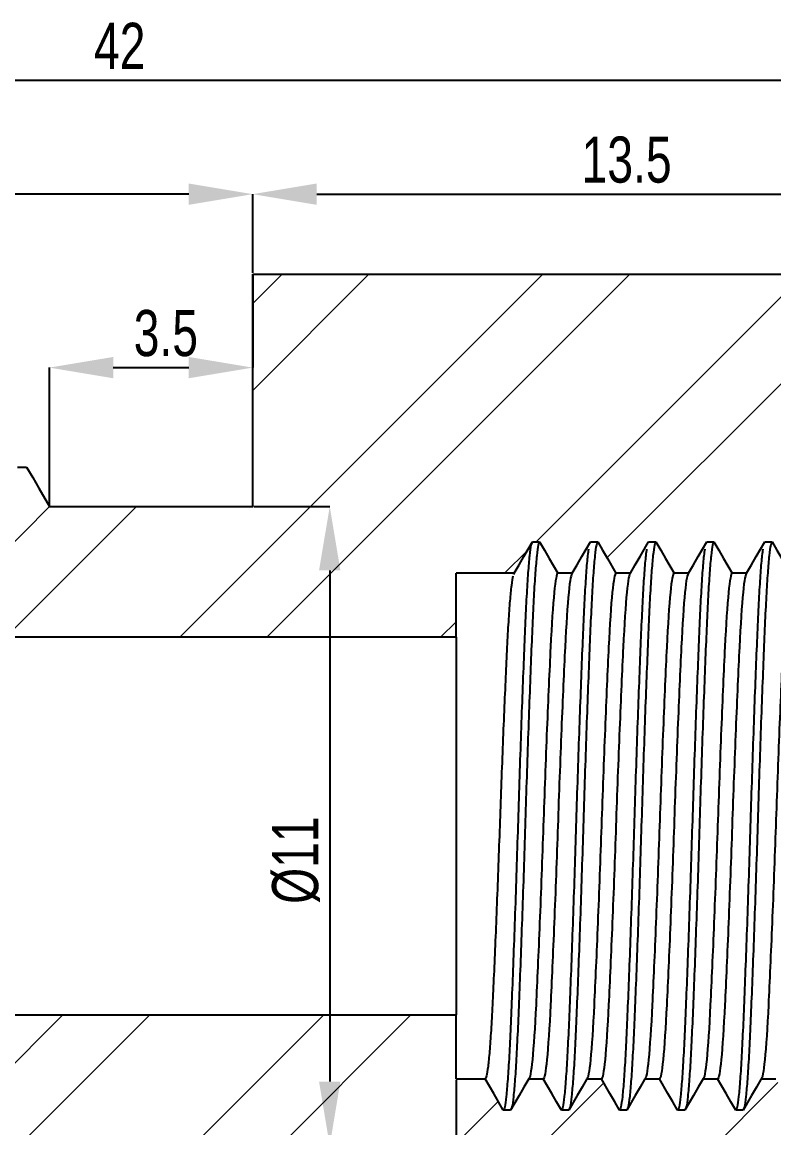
# Model space of a CAD drawing. Header units: millimetres. Extents: x 1113 to 2233, y 538 to 831.
# Drawn here: x 1306.5 to 1345.3, y 661.1 to 718.2 of the extents above; entities that cross this region are included whole.
import ezdxf

# ---------------------------------------------------------------- set-up
doc = ezdxf.new("R2010")
doc.units = ezdxf.units.MM
doc.styles.add('SLDTEXTSTYLE0', font='TXT', dxfattribs={"width": 0.75})
doc.dimstyles.new('SLDDIMSTYLE0', dxfattribs={"dimtxt": 2.38125, "dimasz": 3.302, "dimexe": 0, "dimexo": 0.0625, "dimgap": 0.595312, "dimtad": 1, "dimdec": 6, "dimlfac": 0.333333, "dimrnd": 1e-09, "dimzin": 12, "dimdsep": 46, "dimtxsty": 'SLDTEXTSTYLE0', "dimsah": 1, "dimcen": 0.09, "dimadec": 0, "dimazin": 3, "dimtfac": 1, "dimtdec": 1, "dimtofl": 0, "dimtmove": 0, "dimatfit": 3, "dimfxl": 1, "dimfrac": 2, "dimtolj": 1, "dimtzin": 12, "dimarcsym": 0})
doc.dimstyles.new('SLDDIMSTYLE4', dxfattribs={"dimtxt": 2.38125, "dimasz": 3.302, "dimexe": 0, "dimexo": 0.0625, "dimgap": 0.595312, "dimtad": 1, "dimdec": 6, "dimlfac": 0.333333, "dimrnd": 1e-09, "dimzin": 12, "dimdsep": 46, "dimtxsty": 'SLDTEXTSTYLE0', "dimsah": 1, "dimcen": 0.09, "dimadec": 0, "dimazin": 3, "dimtfac": 1, "dimtdec": 1, "dimtmove": 0, "dimatfit": 0, "dimfxl": 1, "dimfrac": 2, "dimtolj": 1, "dimtzin": 12, "dimarcsym": 0})
pattern_1 = [(45, (1110.37, 536.097), (-6.7352, 6.7352), []), (45, (1114.861, 536.097), (-6.7352, 6.7352), [])]

# ---------------------------------------------------------------- blocks, each defined once
blk = doc.blocks.new('*D76')
at = {"color": 0, "linetype": 'Continuous', "lineweight": -2, "transparency": 16777216}
for p, q in [((1232.879, 693.269), (1232.879, 715.206)), ((1355.577, 715.206), (1236.181, 715.206)), ((1358.879, 705.269), (1358.879, 715.206))]:
    blk.add_line(p, q, dxfattribs=at)
at = {"color": 0, "linetype": 'Continuous', "transparency": 16777216}
for points in [[(1236.181, 715.757), (1236.181, 714.656), (1232.879, 715.206)], [(1355.577, 715.757), (1355.577, 714.656), (1358.879, 715.206)]]:
    blk.add_solid(points, dxfattribs=at)
at = {"layer": 'Defpoints', "color": 0, "linetype": 'Continuous', "transparency": 16777216}
for p in [(1232.879, 715.206), (1358.879, 705.206), (1232.879, 693.206)]:
    blk.add_point(p, dxfattribs=at)
at = {"color": 0, "linetype": 'Continuous', "lineweight": 18, "transparency": 16777216, "insert": (1311.511, 718.183), "char_height": 2.3813, "attachment_point": 2, "style": 'SLDTEXTSTYLE0'}
blk.add_mtext('\\A1;42', dxfattribs=at)
blk = doc.blocks.new('*D77')
at = {"color": 0, "linetype": 'Continuous', "lineweight": -2, "transparency": 16777216}
for p, q in [((1318.379, 705.269), (1318.379, 709.334)), ((1321.681, 709.334), (1355.577, 709.334)), ((1358.879, 705.269), (1358.879, 709.334))]:
    blk.add_line(p, q, dxfattribs=at)
at = {"color": 0, "linetype": 'Continuous', "transparency": 16777216}
for points in [[(1321.681, 709.884), (1321.681, 708.784), (1318.379, 709.334)], [(1355.577, 709.884), (1355.577, 708.784), (1358.879, 709.334)]]:
    blk.add_solid(points, dxfattribs=at)
at = {"layer": 'Defpoints', "color": 0, "linetype": 'Continuous', "transparency": 16777216}
for p in [(1358.879, 709.334), (1318.379, 705.206), (1358.879, 705.206)]:
    blk.add_point(p, dxfattribs=at)
at = {"color": 0, "linetype": 'Continuous', "lineweight": 18, "transparency": 16777216, "insert": (1337.682, 712.311), "char_height": 2.3813, "attachment_point": 2, "style": 'SLDTEXTSTYLE0'}
blk.add_mtext('\\A1;13.5', dxfattribs=at)
blk = doc.blocks.new('*D78')
at = {"color": 0, "linetype": 'Continuous', "lineweight": -2, "transparency": 16777216}
for p, q in [((1232.879, 693.269), (1232.879, 709.334)), ((1315.077, 709.334), (1236.181, 709.334)), ((1318.379, 705.269), (1318.379, 709.334))]:
    blk.add_line(p, q, dxfattribs=at)
at = {"color": 0, "linetype": 'Continuous', "transparency": 16777216}
for points in [[(1236.181, 709.884), (1236.181, 708.784), (1232.879, 709.334)], [(1315.077, 709.884), (1315.077, 708.784), (1318.379, 709.334)]]:
    blk.add_solid(points, dxfattribs=at)
at = {"layer": 'Defpoints', "color": 0, "linetype": 'Continuous', "transparency": 16777216}
for p in [(1232.879, 709.334), (1318.379, 705.206), (1232.879, 693.206)]:
    blk.add_point(p, dxfattribs=at)
at = {"color": 0, "linetype": 'Continuous', "lineweight": 18, "transparency": 16777216, "insert": (1269.257, 712.311), "char_height": 2.3813, "attachment_point": 2, "style": 'SLDTEXTSTYLE0'}
blk.add_mtext('\\A1;28.5', dxfattribs=at)
blk = doc.blocks.new('*D80')
at = {"color": 0, "linetype": 'Continuous', "lineweight": -2, "transparency": 16777216}
for p, q in [((1328.879, 663.594), (1328.879, 640.991)), ((1358.879, 648.144), (1358.879, 640.991)), ((1332.181, 640.991), (1355.577, 640.991))]:
    blk.add_line(p, q, dxfattribs=at)
at = {"color": 0, "linetype": 'Continuous', "transparency": 16777216}
for points in [[(1332.181, 641.541), (1332.181, 640.441), (1328.879, 640.991)], [(1355.577, 641.541), (1355.577, 640.441), (1358.879, 640.991)]]:
    blk.add_solid(points, dxfattribs=at)
at = {"layer": 'Defpoints', "color": 0, "linetype": 'Continuous', "transparency": 16777216}
for p in [(1328.879, 663.656), (1358.879, 648.206), (1358.879, 640.991)]:
    blk.add_point(p, dxfattribs=at)
at = {"color": 0, "linetype": 'Continuous', "lineweight": 18, "transparency": 16777216, "insert": (1341.725, 643.967), "char_height": 2.3813, "attachment_point": 2, "style": 'SLDTEXTSTYLE0'}
blk.add_mtext('\\A1;10', dxfattribs=at)
blk = doc.blocks.new('*D81')
at = {"color": 0, "linetype": 'Continuous', "lineweight": -2, "transparency": 16777216}
for p, q in [((1261.379, 664.644), (1261.379, 640.991)), ((1328.879, 663.594), (1328.879, 640.991)), ((1325.577, 640.991), (1264.681, 640.991))]:
    blk.add_line(p, q, dxfattribs=at)
at = {"color": 0, "linetype": 'Continuous', "transparency": 16777216}
for points in [[(1264.681, 641.541), (1264.681, 640.441), (1261.379, 640.991)], [(1325.577, 641.541), (1325.577, 640.441), (1328.879, 640.991)]]:
    blk.add_solid(points, dxfattribs=at)
at = {"layer": 'Defpoints', "color": 0, "linetype": 'Continuous', "transparency": 16777216}
for p in [(1261.379, 664.706), (1328.879, 663.656), (1261.379, 640.991)]:
    blk.add_point(p, dxfattribs=at)
at = {"color": 0, "linetype": 'Continuous', "lineweight": 18, "transparency": 16777216, "insert": (1295.879, 643.967), "char_height": 2.3813, "attachment_point": 2, "style": 'SLDTEXTSTYLE0'}
blk.add_mtext('\\A1;22.5', dxfattribs=at)
blk = doc.blocks.new('*D87')
at = {"color": 0, "linetype": 'Continuous', "lineweight": -2, "transparency": 16777216}
for p, q in [((1318.441, 693.206), (1322.354, 693.206)), ((1322.354, 689.904), (1322.354, 663.508)), ((1318.441, 660.206), (1322.354, 660.206))]:
    blk.add_line(p, q, dxfattribs=at)
at = {"color": 0, "linetype": 'Continuous', "transparency": 16777216}
for points in [[(1321.803, 689.904), (1322.904, 689.904), (1322.354, 693.206)], [(1321.803, 663.508), (1322.904, 663.508), (1322.354, 660.206)]]:
    blk.add_solid(points, dxfattribs=at)
at = {"layer": 'Defpoints', "color": 0, "linetype": 'Continuous', "transparency": 16777216}
for p in [(1318.379, 693.206), (1318.379, 660.206), (1322.354, 660.206)]:
    blk.add_point(p, dxfattribs=at)
at = {"color": 0, "linetype": 'Continuous', "lineweight": 18, "transparency": 16777216, "insert": (1319.377, 674.944), "char_height": 2.3813, "attachment_point": 2, "rotation": 90, "style": 'SLDTEXTSTYLE0'}
blk.add_mtext('\\A1;%%c11', dxfattribs=at)
blk = doc.blocks.new('*D88')
at = {"color": 0, "linetype": 'Continuous', "lineweight": -2, "transparency": 16777216}
for p, q in [((1318.379, 705.144), (1318.379, 700.378)), ((1307.879, 693.269), (1307.879, 700.378)), ((1311.181, 700.378), (1315.077, 700.378))]:
    blk.add_line(p, q, dxfattribs=at)
at = {"color": 0, "linetype": 'Continuous', "transparency": 16777216}
for points in [[(1311.181, 700.928), (1311.181, 699.827), (1307.879, 700.378)], [(1315.077, 700.928), (1315.077, 699.827), (1318.379, 700.378)]]:
    blk.add_solid(points, dxfattribs=at)
at = {"layer": 'Defpoints', "color": 0, "linetype": 'Continuous', "transparency": 16777216}
for p in [(1318.379, 705.206), (1318.379, 700.378), (1307.879, 693.206)]:
    blk.add_point(p, dxfattribs=at)
at = {"color": 0, "linetype": 'Continuous', "lineweight": 18, "transparency": 16777216, "insert": (1313.894, 703.354), "char_height": 2.3813, "attachment_point": 2, "style": 'SLDTEXTSTYLE0'}
blk.add_mtext('\\A1;3.5', dxfattribs=at)

msp = doc.modelspace()

# ---------------------------------------------------------------- hatches: boundary and pattern name
at = {"linetype": 'Continuous', "lineweight": 18}
h = msp.add_hatch(dxfattribs=at)
h.set_pattern_fill('ANSI32', style=0)
h.set_pattern_definition(pattern_1)
h.paths.add_polyline_path([(1287.4881823, 695.2361029), (1286.3163073, 693.2063559), (1285.3788073, 693.2063559), (1284.2069323, 695.2361029), (1283.7381823, 695.2361029), (1282.5663073, 693.2063559), (1281.6288073, 693.2063559), (1280.4569323, 695.2361029), (1279.9881823, 695.2361029), (1278.8163073, 693.2063559), (1277.8788073, 693.2063559), (1276.7069323, 695.2361029), (1276.2381823, 695.2361029), (1275.0663073, 693.2063559), (1274.1288073, 693.2063559), (1272.9569323, 695.2361029), (1272.4881823, 695.2361029), (1271.3163073, 693.2063559), (1270.3788073, 693.2063559), (1269.2069323, 695.2361029), (1268.7381823, 695.2361029), (1267.5663073, 693.2063559), (1266.6288073, 693.2063559), (1265.4569323, 695.2361029), (1264.9881823, 695.2361029), (1263.8163073, 693.2063559), (1262.8788073, 693.2063559), (1261.7069323, 695.2361029), (1261.2381823, 695.2361029), (1260.0663073, 693.2063559), (1259.1288073, 693.2063559), (1257.9569323, 695.2361029), (1257.4881823, 695.2361029), (1256.3163073, 693.2063559), (1255.3788073, 693.2063559), (1254.2069323, 695.2361029), (1253.7381823, 695.2361029), (1252.5663073, 693.2063559), (1251.6288073, 693.2063559), (1250.4569323, 695.2361029), (1249.9881823, 695.2361029), (1248.8163073, 693.2063559), (1247.8788073, 693.2063559), (1246.7069323, 695.2361029), (1246.2381823, 695.2361029), (1245.0663073, 693.2063559), (1244.1288073, 693.2063559), (1242.9569323, 695.2361029), (1242.4881823, 695.2361029), (1241.3163073, 693.2063559), (1240.3788073, 693.2063559), (1239.2069323, 695.2361029), (1238.7381823, 695.2361029), (1237.5663073, 693.2063559), (1236.6288073, 693.2063559), (1235.4569323, 695.2361029), (1234.9881823, 695.2361029), (1233.8163073, 693.2063559), (1232.8788073, 693.2063559), (1232.8788073, 692.3558211), (1237.2854061, 688.7063559), (1261.3788073, 688.7063559), (1261.3788073, 686.4563559), (1328.8788073, 686.4563559), (1328.8788073, 689.7563559), (1331.8788074, 689.7563559), (1332.8163074, 691.3801535), (1333.1913074, 691.3801535), (1334.1288073, 689.7563559), (1334.8788074, 689.7563559), (1335.8163074, 691.3801535), (1336.1913074, 691.3801535), (1337.1288073, 689.7563559), (1337.8788074, 689.7563559), (1338.8163074, 691.3801535), (1339.1913074, 691.3801535), (1340.1288073, 689.7563559), (1340.8788074, 689.7563559), (1341.8163074, 691.3801535), (1342.1913074, 691.3801535), (1343.1288073, 689.7563559), (1343.8788074, 689.7563559), (1344.8163074, 691.3801535), (1345.1913074, 691.3801535), (1346.1288073, 689.7563559), (1346.8788074, 689.7563559), (1347.8163074, 691.3801535), (1348.1913074, 691.3801535), (1349.1288073, 689.7563559), (1349.8788074, 689.7563559), (1350.8163074, 691.3801535), (1351.1913074, 691.3801535), (1352.1288073, 689.7563559), (1352.8788074, 689.7563559), (1353.8163074, 691.3801535), (1354.1913074, 691.3801535), (1355.1288073, 689.7563559), (1355.8788074, 689.7563559), (1356.8163074, 691.3801535), (1357.1913074, 691.3801535), (1358.1288073, 689.7563559), (1358.8788073, 689.7563559), (1358.8788073, 705.2063559), (1318.3788073, 705.2063559), (1318.3788073, 693.2063559), (1307.8788073, 693.2063559), (1306.7069323, 695.2361029), (1306.2381823, 695.2361029), (1305.0663073, 693.2063559), (1304.1288073, 693.2063559), (1302.9569323, 695.2361029), (1302.4881823, 695.2361029), (1301.3163073, 693.2063559), (1300.3788073, 693.2063559), (1299.2069323, 695.2361029), (1298.7381823, 695.2361029), (1297.5663073, 693.2063559), (1296.6288073, 693.2063559), (1295.4569323, 695.2361029), (1294.9881823, 695.2361029), (1293.8163073, 693.2063559), (1292.8788073, 693.2063559), (1291.7069323, 695.2361029), (1291.2381823, 695.2361029), (1290.0663073, 693.2063559), (1289.1288073, 693.2063559), (1287.9569323, 695.2361029)], flags=0)
h = msp.add_hatch(dxfattribs=at)
h.set_pattern_fill('ANSI32', style=0)
h.set_pattern_definition(pattern_1)
h.paths.add_polyline_path([(1288.1913073, 660.2063559), (1289.3631823, 658.1766088), (1289.8319323, 658.1766088), (1291.0038073, 660.2063559), (1291.9413073, 660.2063559), (1293.1131823, 658.1766088), (1293.5819323, 658.1766088), (1294.7538073, 660.2063559), (1295.6913073, 660.2063559), (1296.8631823, 658.1766088), (1297.3319323, 658.1766088), (1298.5038073, 660.2063559), (1299.4413073, 660.2063559), (1300.6131823, 658.1766088), (1301.0819323, 658.1766088), (1302.2538073, 660.2063559), (1303.1913073, 660.2063559), (1304.3631823, 658.1766088), (1304.8319323, 658.1766088), (1306.0038073, 660.2063559), (1306.9413073, 660.2063559), (1308.1131823, 658.1766088), (1308.5819323, 658.1766088), (1309.7538073, 660.2063559), (1318.3788073, 660.2063559), (1318.3788073, 648.2063559), (1358.8788073, 648.2063559), (1358.8788073, 663.6563559), (1356.6288073, 663.6563559), (1355.6913074, 662.0325583), (1355.3163074, 662.0325583), (1354.3788074, 663.6563559), (1353.6288073, 663.6563559), (1352.6913074, 662.0325583), (1352.3163074, 662.0325583), (1351.3788074, 663.6563559), (1350.6288073, 663.6563559), (1349.6913074, 662.0325583), (1349.3163074, 662.0325583), (1348.3788074, 663.6563559), (1347.6288073, 663.6563559), (1346.6913074, 662.0325583), (1346.3163074, 662.0325583), (1345.3788074, 663.6563559), (1344.6288073, 663.6563559), (1343.6913074, 662.0325583), (1343.3163074, 662.0325583), (1342.3788074, 663.6563559), (1341.6288073, 663.6563559), (1340.6913074, 662.0325583), (1340.3163074, 662.0325583), (1339.3788074, 663.6563559), (1338.6288073, 663.6563559), (1337.6913074, 662.0325583), (1337.3163074, 662.0325583), (1336.3788074, 663.6563559), (1335.6288073, 663.6563559), (1334.6913074, 662.0325583), (1334.3163074, 662.0325583), (1333.3788074, 663.6563559), (1332.6288073, 663.6563559), (1331.6913074, 662.0325583), (1331.3163074, 662.0325583), (1330.3788074, 663.6563559), (1328.8788073, 663.6563559), (1328.8788073, 666.9563559), (1261.3788073, 666.9563559), (1261.3788073, 664.7063559), (1237.2854061, 664.7063559), (1232.8788073, 661.0568906), (1232.8788073, 660.2063559), (1235.6913073, 660.2063559), (1236.8631823, 658.1766088), (1237.3319323, 658.1766088), (1238.5038073, 660.2063559), (1239.4413073, 660.2063559), (1240.6131823, 658.1766088), (1241.0819323, 658.1766088), (1242.2538073, 660.2063559), (1243.1913073, 660.2063559), (1244.3631823, 658.1766088), (1244.8319323, 658.1766088), (1246.0038073, 660.2063559), (1246.9413073, 660.2063559), (1248.1131823, 658.1766088), (1248.5819323, 658.1766088), (1249.7538073, 660.2063559), (1250.6913073, 660.2063559), (1251.8631823, 658.1766088), (1252.3319323, 658.1766088), (1253.5038073, 660.2063559), (1254.4413073, 660.2063559), (1255.6131823, 658.1766088), (1256.0819323, 658.1766088), (1257.2538073, 660.2063559), (1258.1913073, 660.2063559), (1259.3631823, 658.1766088), (1259.8319323, 658.1766088), (1261.0038073, 660.2063559), (1261.9413073, 660.2063559), (1263.1131823, 658.1766088), (1263.5819323, 658.1766088), (1264.7538073, 660.2063559), (1265.6913073, 660.2063559), (1266.8631823, 658.1766088), (1267.3319323, 658.1766088), (1268.5038073, 660.2063559), (1269.4413073, 660.2063559), (1270.6131823, 658.1766088), (1271.0819323, 658.1766088), (1272.2538073, 660.2063559), (1273.1913073, 660.2063559), (1274.3631823, 658.1766088), (1274.8319323, 658.1766088), (1276.0038073, 660.2063559), (1276.9413073, 660.2063559), (1278.1131823, 658.1766088), (1278.5819323, 658.1766088), (1279.7538073, 660.2063559), (1280.6913073, 660.2063559), (1281.8631823, 658.1766088), (1282.3319323, 658.1766088), (1283.5038073, 660.2063559), (1284.4413073, 660.2063559), (1285.6131823, 658.1766088), (1286.0819323, 658.1766088), (1287.2538073, 660.2063559)], flags=0)

# ---------------------------------------------------------------- linework, layer by layer
at = {"color": 7, "linetype": 'Continuous', "lineweight": 25}
for p, q in [((1318.3788073, 693.2063558), (1318.3788073, 705.206355)), ((1318.3788073, 705.206355), (1358.8788084, 705.206355)), ((1306.2381822, 695.2361035), (1306.7069324, 695.2361035)), ((1307.878807, 693.2063558), (1318.3788073, 693.2063558)), ((1332.8163073, 691.3801528), (1333.191308, 691.3801528)), ((1335.8163078, 691.3801528), (1336.1913071, 691.3801528)), ((1338.8163069, 691.3801528), (1339.1913076, 691.3801528)), ((1341.8163073, 691.3801528), (1342.1913081, 691.3801528)), ((1344.8163078, 691.3801528), (1345.1913086, 691.3801528)), ((1331.8788068, 689.7563561), (1328.8788077, 689.7563561)), ((1328.8788077, 686.4563561), (1328.8788077, 689.7563561)), ((1331.8788068, 689.7563561), (1331.8502957, 689.6944655)), ((1334.8788073, 689.7563561), (1334.1288071, 689.7563561)), ((1337.8788078, 689.7563561), (1337.1288076, 689.7563561)), ((1340.8788068, 689.7563561), (1340.1288067, 689.7563561)), ((1343.8788087, 689.7563561), (1343.1288072, 689.7563561)), ((1328.8788077, 686.4563561), (1261.3788092, 686.4563561)), ((1328.8788077, 686.4563561), (1328.8788077, 666.9563557)), ((1261.3788092, 666.9563557), (1328.8788077, 666.9563557)), ((1328.8788077, 663.6563557), (1328.8788077, 666.9563557)), ((1328.8788077, 663.6563557), (1330.3788079, 663.6563557)), ((1332.6288069, 663.6563557), (1333.378807, 663.6563557)), ((1335.6288074, 663.6563557), (1336.3788075, 663.6563557)), ((1338.6288079, 663.6563557), (1339.378808, 663.6563557)), ((1341.628807, 663.6563557), (1342.3788085, 663.6563557)), ((1344.6288075, 663.6563557), (1345.3788062, 663.6563557)), ((1331.6913078, 662.0325589), (1331.316307, 662.0325589)), ((1334.6913069, 662.0325589), (1334.3163075, 662.0325589)), ((1337.6913074, 662.0325589), (1337.316308, 662.0325589)), ((1340.6913079, 662.0325589), (1340.3163071, 662.0325589)), ((1343.6913084, 662.0325589), (1343.3163076, 662.0325589))]:
    msp.add_line(p, q, dxfattribs=at)
at = {"color": 7, "linetype": 'Continuous', "lineweight": 25, "flags": 128}
for points in [[(1306.7069324, 695.2361035), (1307.0181804, 694.697006), (1307.3294285, 694.1579086), (1307.878807, 693.2063558)], [(1331.8788068, 689.7563561), (1332.1278052, 690.1876343), (1332.3768036, 690.6189112), (1332.8163073, 691.3801528)], [(1333.191308, 691.3801528), (1333.4403064, 690.948876), (1333.6893048, 690.5175977), (1334.1288071, 689.7563561)], [(1334.8788073, 689.7563561), (1335.1278057, 690.1876343), (1335.3768041, 690.6189112), (1335.8163078, 691.3801528)], [(1336.1913071, 691.3801528), (1336.4403055, 690.948876), (1336.6893039, 690.5175977), (1337.1288076, 689.7563561)], [(1337.8788078, 689.7563561), (1338.1278062, 690.1876343), (1338.3768046, 690.6189112), (1338.8163069, 691.3801528)], [(1339.1913076, 691.3801528), (1339.440306, 690.948876), (1339.6893044, 690.5175977), (1340.1288067, 689.7563561)], [(1340.8788068, 689.7563561), (1341.1278052, 690.1876343), (1341.3768037, 690.6189112), (1341.8163073, 691.3801528)], [(1342.1913081, 691.3801528), (1342.4403065, 690.948876), (1342.6893049, 690.5175977), (1343.1288072, 689.7563561)], [(1343.8788087, 689.7563561), (1344.1278071, 690.1876343), (1344.3768055, 690.6189112), (1344.8163078, 691.3801528)], [(1345.1913086, 691.3801528), (1345.440307, 690.948876), (1345.6893054, 690.5175977), (1346.1288077, 689.7563561)], [(1331.316307, 662.0325589), (1331.0673086, 662.4638358), (1330.8183102, 662.895114), (1330.3788079, 663.6563557)], [(1332.6288069, 663.6563557), (1332.3798085, 663.2250774), (1332.1308101, 662.7938006), (1331.6913078, 662.0325589)], [(1334.3163075, 662.0325589), (1334.0673091, 662.4638358), (1333.8183107, 662.895114), (1333.378807, 663.6563557)], [(1335.6288074, 663.6563557), (1335.379809, 663.2250774), (1335.1308106, 662.7938006), (1334.6913069, 662.0325589)], [(1337.316308, 662.0325589), (1337.0673096, 662.4638358), (1336.8183098, 662.895114), (1336.3788075, 663.6563557)], [(1338.6288079, 663.6563557), (1338.3798095, 663.2250774), (1338.1308111, 662.7938006), (1337.6913074, 662.0325589)], [(1340.3163071, 662.0325589), (1340.0673087, 662.4638358), (1339.8183103, 662.895114), (1339.378808, 663.6563557)], [(1341.628807, 663.6563557), (1341.3798086, 663.2250774), (1341.1308102, 662.7938006), (1340.6913079, 662.0325589)], [(1343.3163076, 662.0325589), (1343.0673092, 662.4638358), (1342.8183108, 662.895114), (1342.3788085, 663.6563557)], [(1344.6288075, 663.6563557), (1344.3798091, 663.2250774), (1344.1308107, 662.7938006), (1343.6913084, 662.0325589)]]:
    msp.add_lwpolyline(points, dxfattribs=at)
at = {"color": 7, "linetype": 'Continuous', "lineweight": 25}
for points, knots in [([(1332.7908878, 691.31811), (1332.7754123, 691.2927792), (1332.7356016, 691.2276152), (1332.6676162, 690.7143712), (1332.5899674, 689.8337752), (1332.5132766, 688.6171718), (1332.4413092, 687.1241659), (1332.3693339, 685.3783748), (1332.2926589, 683.4046589), (1332.2149544, 681.2507061), (1332.1382815, 678.9969511), (1332.0663065, 676.7063558), (1331.9943354, 674.4157611), (1331.9176591, 672.1620039), (1331.8399558, 670.0080595), (1331.7632794, 668.0343128), (1331.6913085, 666.2886343), (1331.6193333, 664.7952071), (1331.5426611, 663.5802084), (1331.4649537, 662.6935761), (1331.3882813, 662.13548), (1331.3401488, 662.066652), (1331.316307, 662.0325589)], [0, 0, 0, 0, 0.032558227, 0.0837566905, 0.1352784653, 0.1864769101, 0.2367293502, 0.2869817913, 0.3381802361, 0.3897020109, 0.4409004733, 0.4911529004, 0.5414053266, 0.5926037901, 0.6441255648, 0.6953240096, 0.7455764497, 0.7958288909, 0.8470273346, 0.8985491104, 0.9497475729, 1, 1, 1, 1]), ([(1333.191308, 691.3801528), (1333.1674664, 691.3460598), (1333.1193343, 691.2772318), (1333.0426589, 690.7191357), (1332.9649546, 689.8325033), (1332.8882815, 688.6175046), (1332.8163066, 687.1240775), (1332.7443356, 685.3783989), (1332.6676592, 683.4046523), (1332.5899559, 681.2507078), (1332.5132796, 678.9969507), (1332.4413084, 676.706356), (1332.3693341, 674.4157606), (1332.2926589, 672.1620057), (1332.2149544, 670.0080529), (1332.1382816, 668.0343369), (1332.0663057, 666.2885462), (1331.9943385, 664.7955389), (1331.9176477, 663.5789407), (1331.8399987, 662.6983253), (1331.771991, 662.1849693), (1331.7321578, 662.1197961), (1331.7166602, 662.0944397)], [0, 0, 0, 0, 0.050250106, 0.1014462047, 0.1529655997, 0.2041616786, 0.2544117986, 0.3046619176, 0.3558579976, 0.4073773926, 0.4585734913, 0.5088235963, 0.5590737023, 0.6102698009, 0.6617891959, 0.7129852749, 0.7632353949, 0.8134855139, 0.8646815939, 0.9162009889, 0.9673970875, 1, 1, 1, 1]), ([(1335.7143615, 690.9945643), (1335.6988613, 690.8968553), (1335.6578102, 690.6380804), (1335.5898841, 689.8217), (1335.5132996, 688.6203322), (1335.4413015, 687.1233263), (1335.3693367, 685.3786044), (1335.2926586, 683.4045964), (1335.2149558, 681.2507227), (1335.1382793, 678.9969468), (1335.0663083, 676.7063569), (1334.9943333, 674.4157609), (1334.9176604, 672.162004), (1334.8399559, 670.0080595), (1334.7632807, 668.0343128), (1334.6913064, 666.2886343), (1334.6193352, 664.7952071), (1334.5426589, 663.5802085), (1334.4649555, 662.6935761), (1334.3882794, 662.13548), (1334.3401485, 662.066652), (1334.3163075, 662.0325589)], [0, 0, 0, 0, 0.03298705171, 0.08736368266, 0.14139906555, 0.19443602718, 0.24747298778, 0.30150837175, 0.35588500161, 0.40992040532, 0.46295735112, 0.51599429796, 0.5700297006, 0.62440633046, 0.67844171443, 0.73147867606, 0.78451563666, 0.83855102063, 0.89292765049, 0.9469630542, 1, 1, 1, 1]), ([(1336.1913071, 691.3801528), (1336.1674661, 691.3460597), (1336.1193352, 691.2772318), (1336.0426591, 690.7191357), (1335.9649558, 689.8325033), (1335.8882794, 688.6175047), (1335.8163085, 687.1240774), (1335.7443333, 685.378399), (1335.6676611, 683.4046522), (1335.5899536, 681.2507079), (1335.5132815, 678.9969506), (1335.4413063, 676.706356), (1335.3693353, 674.4157606), (1335.292659, 672.1620057), (1335.2149556, 670.008053), (1335.1382795, 668.0343365), (1335.0663075, 666.2885478), (1334.9943363, 664.7955328), (1334.9176491, 663.5789643), (1334.8399981, 662.6982367), (1334.7718592, 662.1842298), (1334.7318998, 662.1190027), (1334.7162752, 662.0934982)], [0, 0, 0, 0, 0.0502366255, 0.1014189908, 0.1529245658, 0.2041069124, 0.2543435519, 0.3045801923, 0.355762538, 0.407268114, 0.4584504783, 0.5086871047, 0.5589237302, 0.6101060956, 0.6616116705, 0.7127940172, 0.7630306566, 0.8132672971, 0.8644496427, 0.9159552177, 0.967137583, 1, 1, 1, 1]), ([(1338.714362, 690.9945643), (1338.6988611, 690.8968553), (1338.6578083, 690.6380804), (1338.5898861, 689.8216999), (1338.5132973, 688.6203322), (1338.4413033, 687.1233263), (1338.3693345, 685.3786045), (1338.2926598, 683.4045964), (1338.2149559, 681.2507227), (1338.1382806, 678.9969467), (1338.0663062, 676.7063569), (1337.994335, 674.4157608), (1337.9176587, 672.162004), (1337.8399554, 670.0080595), (1337.763279, 668.0343128), (1337.691308, 666.2886343), (1337.6193331, 664.7952071), (1337.54266, 663.5802085), (1337.4649558, 662.6935761), (1337.3882799, 662.13548), (1337.340149, 662.066652), (1337.316308, 662.0325589)], [0, 0, 0, 0, 0.0329870528, 0.0873636826, 0.1413990666, 0.1944360272, 0.2474729888, 0.3015083717, 0.3558850016, 0.4099204053, 0.4629573522, 0.515994298, 0.5700297017, 0.6244063315, 0.6784417155, 0.7314786761, 0.7845156377, 0.8385510206, 0.8929276505, 0.9469630542, 1, 1, 1, 1]), ([(1339.1913076, 691.3801528), (1339.1674659, 691.3460598), (1339.1193335, 691.2772318), (1339.0426603, 690.7191357), (1338.9649559, 689.8325033), (1338.8882807, 688.6175046), (1338.8163063, 687.1240775), (1338.7443352, 685.3783989), (1338.6676588, 683.4046523), (1338.5899555, 681.2507078), (1338.5132792, 678.9969507), (1338.4413081, 676.706356), (1338.3693332, 674.4157607), (1338.2926602, 672.1620056), (1338.2149557, 670.008053), (1338.1382808, 668.0343364), (1338.0663054, 666.2885478), (1337.994338, 664.7955327), (1337.9176475, 663.5789643), (1337.8399974, 662.6982367), (1337.7718583, 662.1842298), (1337.7318988, 662.1190027), (1337.7162743, 662.0934982)], [0, 0, 0, 0, 0.0502366264, 0.1014189907, 0.1529245656, 0.2041069122, 0.2543435526, 0.304580192, 0.3557625386, 0.4072681135, 0.4584504788, 0.5086871042, 0.5589237306, 0.6101060949, 0.6616116698, 0.7127940164, 0.7630306568, 0.8132672963, 0.8644496429, 0.9159552178, 0.9671375831, 1, 1, 1, 1]), ([(1341.7143611, 690.9945643), (1341.6988608, 690.8968553), (1341.6578094, 690.6380804), (1341.5898863, 689.8216999), (1341.5132979, 688.6203322), (1341.4413037, 687.1233263), (1341.3693355, 685.3786044), (1341.2926586, 683.4045964), (1341.2149546, 681.2507228), (1341.1382815, 678.9969467), (1341.0663066, 676.706357), (1340.9943355, 674.4157608), (1340.9176592, 672.162004), (1340.8399559, 670.0080595), (1340.7632796, 668.0343128), (1340.6913084, 666.2886343), (1340.6193341, 664.7952071), (1340.5426588, 663.5802085), (1340.4649544, 662.6935761), (1340.3882812, 662.13548), (1340.3401489, 662.066652), (1340.3163071, 662.0325589)], [0, 0, 0, 0, 0.0329870517, 0.0873636816, 0.1413990655, 0.1944360261, 0.2474729878, 0.3015083718, 0.3558850016, 0.4099204043, 0.4629573511, 0.5159942969, 0.5700297006, 0.6244063305, 0.6784417144, 0.7314786751, 0.7845156367, 0.8385510207, 0.8929276505, 0.9469630532, 1, 1, 1, 1]), ([(1342.1913081, 691.3801528), (1342.1674656, 691.3460598), (1342.1193316, 691.2772318), (1342.0426619, 690.7191357), (1341.9649545, 689.8325033), (1341.8882792, 688.6175047), (1341.8163079, 687.1240774), (1341.7443331, 685.378399), (1341.66766, 683.4046523), (1341.5899558, 681.2507078), (1341.5132798, 678.9969507), (1341.4413085, 676.706356), (1341.3693341, 674.4157607), (1341.292659, 672.1620056), (1341.2149545, 670.0080531), (1341.1382817, 668.0343364), (1341.0663058, 666.2885478), (1340.9943385, 664.7955327), (1340.917648, 663.5789643), (1340.8399979, 662.6982367), (1340.7718588, 662.1842298), (1340.7318993, 662.1190027), (1340.7162748, 662.0934982)], [0, 0, 0, 0, 0.0502366274, 0.1014189906, 0.1529245666, 0.2041069132, 0.2543435526, 0.304580193, 0.3557625386, 0.4072681135, 0.4584504788, 0.5086871042, 0.5589237306, 0.6101060959, 0.6616116708, 0.7127940164, 0.7630306568, 0.8132672963, 0.8644496429, 0.9159552178, 0.9671375831, 1, 1, 1, 1]), ([(1344.7143615, 690.9945643), (1344.6988613, 690.8968553), (1344.6578102, 690.6380804), (1344.5898849, 689.8216999), (1344.5132973, 688.6203322), (1344.4413023, 687.1233263), (1344.3693363, 685.3786044), (1344.2926596, 683.4045964), (1344.2149526, 681.2507228), (1344.1382832, 678.9969467), (1344.066305, 676.706357), (1343.9943349, 674.4157608), (1343.9176577, 672.1620041), (1343.839957, 670.0080594), (1343.7632797, 668.0343128), (1343.6913097, 666.2886342), (1343.6193315, 664.7952072), (1343.5426622, 663.5802084), (1343.4649547, 662.6935761), (1343.3882797, 662.13548), (1343.3401487, 662.066652), (1343.3163076, 662.0325589)], [0, 0, 0, 0, 0.03298705171, 0.08736368266, 0.14139906663, 0.19443602723, 0.24747298783, 0.3015083718, 0.35588500275, 0.40992040431, 0.46295735218, 0.51599429799, 0.5700297017, 0.62440633048, 0.67844171444, 0.73147867505, 0.78451563771, 0.83855101953, 0.89292765048, 0.9469630542, 1, 1, 1, 1]), ([(1345.1913086, 691.3801528), (1345.1674664, 691.3460598), (1345.1193333, 691.2772318), (1345.0426575, 690.7191357), (1344.9649563, 689.8325033), (1344.8882796, 688.6175047), (1344.8163079, 687.1240775), (1344.7443358, 685.378399), (1344.6676604, 683.4046523), (1344.5899545, 681.2507079), (1344.5132791, 678.9969506), (1344.4413071, 676.706356), (1344.369335, 674.4157606), (1344.29266, 672.1620056), (1344.2149524, 670.0080531), (1344.1382834, 668.0343364), (1344.0663042, 666.2885478), (1343.9943379, 664.7955327), (1343.9176465, 663.5789643), (1343.8399989, 662.6982367), (1343.7718592, 662.1842298), (1343.7318998, 662.1190027), (1343.7162752, 662.0934982)], [0, 0, 0, 0, 0.05023662736, 0.10141899267, 0.15292456655, 0.20410691316, 0.25434355258, 0.304580192, 0.3557625386, 0.40726811455, 0.45845047985, 0.50868710526, 0.55892373066, 0.61010609597, 0.66161167191, 0.71279401648, 0.76303065786, 0.81326729728, 0.86444964389, 0.91595521777, 0.96713758308, 1, 1, 1, 1]), ([(1334.1288073, 689.7563559), (1334.0710649, 689.7563559), (1334.0062802, 689.4252318), (1333.8763345, 688.1007357), (1333.8115498, 687.1112009), (1333.6960649, 684.7569979), (1333.6312802, 683.2991829), (1333.5013345, 680.1015664), (1333.4365498, 678.3710288), (1333.3210649, 675.0416829), (1333.2562802, 673.3111454), (1333.1263345, 670.1135288), (1333.0615498, 668.6557139), (1332.9460649, 666.3015109), (1332.8812802, 665.311976), (1332.7513345, 663.9874799), (1332.6865498, 663.6563559), (1332.6288073, 663.6563559)], [0, 0, 0, 0, 0.125, 0.125, 0.25, 0.25, 0.375, 0.375, 0.5, 0.5, 0.625, 0.625, 0.75, 0.75, 0.875, 0.875, 1, 1, 1, 1]), ([(1334.8788074, 689.7563559), (1334.8210649, 689.7563559), (1334.7562802, 689.4252318), (1334.6263345, 688.1007357), (1334.5615498, 687.1112009), (1334.4460649, 684.7569979), (1334.3812802, 683.2991829), (1334.2513345, 680.1015664), (1334.1865498, 678.3710288), (1334.0710649, 675.0416829), (1334.0062802, 673.3111454), (1333.8763345, 670.1135288), (1333.8115498, 668.6557139), (1333.6960649, 666.3015109), (1333.6312802, 665.311976), (1333.5013345, 663.9874799), (1333.4365498, 663.6563559), (1333.3788074, 663.6563559)], [0, 0, 0, 0, 0.125, 0.125, 0.25, 0.25, 0.375, 0.375, 0.5, 0.5, 0.625, 0.625, 0.75, 0.75, 0.875, 0.875, 1, 1, 1, 1]), ([(1337.1288073, 689.7563559), (1337.0710649, 689.7563559), (1337.0062802, 689.4252318), (1336.8763345, 688.1007357), (1336.8115498, 687.1112009), (1336.6960649, 684.7569979), (1336.6312802, 683.2991829), (1336.5013345, 680.1015664), (1336.4365498, 678.3710288), (1336.3210649, 675.0416829), (1336.2562802, 673.3111454), (1336.1263345, 670.1135288), (1336.0615498, 668.6557139), (1335.9460649, 666.3015109), (1335.8812802, 665.311976), (1335.7513345, 663.9874799), (1335.6865498, 663.6563559), (1335.6288073, 663.6563559)], [0, 0, 0, 0, 0.125, 0.125, 0.25, 0.25, 0.375, 0.375, 0.5, 0.5, 0.625, 0.625, 0.75, 0.75, 0.875, 0.875, 1, 1, 1, 1]), ([(1337.8788074, 689.7563559), (1337.8210649, 689.7563559), (1337.7562802, 689.4252318), (1337.6263345, 688.1007357), (1337.5615498, 687.1112009), (1337.4460649, 684.7569979), (1337.3812802, 683.2991829), (1337.2513345, 680.1015664), (1337.1865498, 678.3710288), (1337.0710649, 675.0416829), (1337.0062802, 673.3111454), (1336.8763345, 670.1135288), (1336.8115498, 668.6557139), (1336.6960649, 666.3015109), (1336.6312802, 665.311976), (1336.5013345, 663.9874799), (1336.4365498, 663.6563559), (1336.3788074, 663.6563559)], [0, 0, 0, 0, 0.125, 0.125, 0.25, 0.25, 0.375, 0.375, 0.5, 0.5, 0.625, 0.625, 0.75, 0.75, 0.875, 0.875, 1, 1, 1, 1]), ([(1340.1288073, 689.7563559), (1340.0710649, 689.7563559), (1340.0062802, 689.4252318), (1339.8763345, 688.1007357), (1339.8115498, 687.1112009), (1339.6960649, 684.7569979), (1339.6312802, 683.2991829), (1339.5013345, 680.1015664), (1339.4365498, 678.3710288), (1339.3210649, 675.0416829), (1339.2562802, 673.3111454), (1339.1263345, 670.1135288), (1339.0615498, 668.6557139), (1338.9460649, 666.3015109), (1338.8812802, 665.311976), (1338.7513345, 663.9874799), (1338.6865498, 663.6563559), (1338.6288073, 663.6563559)], [0, 0, 0, 0, 0.125, 0.125, 0.25, 0.25, 0.375, 0.375, 0.5, 0.5, 0.625, 0.625, 0.75, 0.75, 0.875, 0.875, 1, 1, 1, 1]), ([(1340.8788074, 689.7563559), (1340.8210649, 689.7563559), (1340.7562802, 689.4252318), (1340.6263345, 688.1007357), (1340.5615498, 687.1112009), (1340.4460649, 684.7569979), (1340.3812802, 683.2991829), (1340.2513345, 680.1015664), (1340.1865498, 678.3710288), (1340.0710649, 675.0416829), (1340.0062802, 673.3111454), (1339.8763345, 670.1135288), (1339.8115498, 668.6557139), (1339.6960649, 666.3015109), (1339.6312802, 665.311976), (1339.5013345, 663.9874799), (1339.4365498, 663.6563559), (1339.3788074, 663.6563559)], [0, 0, 0, 0, 0.125, 0.125, 0.25, 0.25, 0.375, 0.375, 0.5, 0.5, 0.625, 0.625, 0.75, 0.75, 0.875, 0.875, 1, 1, 1, 1]), ([(1343.1288073, 689.7563559), (1343.0710649, 689.7563559), (1343.0062802, 689.4252318), (1342.8763345, 688.1007357), (1342.8115498, 687.1112009), (1342.6960649, 684.7569979), (1342.6312802, 683.2991829), (1342.5013345, 680.1015664), (1342.4365498, 678.3710288), (1342.3210649, 675.0416829), (1342.2562802, 673.3111454), (1342.1263345, 670.1135288), (1342.0615498, 668.6557139), (1341.9460649, 666.3015109), (1341.8812802, 665.311976), (1341.7513345, 663.9874799), (1341.6865498, 663.6563559), (1341.6288073, 663.6563559)], [0, 0, 0, 0, 0.125, 0.125, 0.25, 0.25, 0.375, 0.375, 0.5, 0.5, 0.625, 0.625, 0.75, 0.75, 0.875, 0.875, 1, 1, 1, 1]), ([(1343.8788074, 689.7563559), (1343.8210649, 689.7563559), (1343.7562802, 689.4252318), (1343.6263345, 688.1007357), (1343.5615498, 687.1112009), (1343.4460649, 684.7569979), (1343.3812802, 683.2991829), (1343.2513345, 680.1015664), (1343.1865498, 678.3710288), (1343.0710649, 675.0416829), (1343.0062802, 673.3111454), (1342.8763345, 670.1135288), (1342.8115498, 668.6557139), (1342.6960649, 666.3015109), (1342.6312802, 665.311976), (1342.5013345, 663.9874799), (1342.4365498, 663.6563559), (1342.3788074, 663.6563559)], [0, 0, 0, 0, 0.125, 0.125, 0.25, 0.25, 0.375, 0.375, 0.5, 0.5, 0.625, 0.625, 0.75, 0.75, 0.875, 0.875, 1, 1, 1, 1]), ([(1346.1288073, 689.7563559), (1346.0710649, 689.7563559), (1346.0062802, 689.4252318), (1345.8763345, 688.1007357), (1345.8115498, 687.1112009), (1345.6960649, 684.7569979), (1345.6312802, 683.2991829), (1345.5013345, 680.1015664), (1345.4365498, 678.3710288), (1345.3210649, 675.0416829), (1345.2562802, 673.3111454), (1345.1263345, 670.1135288), (1345.0615498, 668.6557139), (1344.9460649, 666.3015109), (1344.8812802, 665.311976), (1344.7513345, 663.9874799), (1344.6865498, 663.6563559), (1344.6288073, 663.6563559)], [0, 0, 0, 0, 0.125, 0.125, 0.25, 0.25, 0.375, 0.375, 0.5, 0.5, 0.625, 0.625, 0.75, 0.75, 0.875, 0.875, 1, 1, 1, 1]), ([(1331.8097008, 689.6063451), (1331.8086734, 689.6041942), (1331.7831526, 689.5507611), (1331.7299637, 689.1494342), (1331.6525076, 688.385055), (1331.5757659, 687.2980967), (1331.5038117, 685.9716097), (1331.4318317, 684.4186468), (1331.3551602, 682.6634442), (1331.2774559, 680.7478275), (1331.2007803, 678.7434881), (1331.1288085, 676.7063554), (1331.0568338, 674.6692257), (1330.9801589, 672.6648772), (1330.9024547, 670.7492939), (1330.825782, 668.9939683), (1330.7538066, 667.4414557), (1330.6818351, 666.113284), (1330.6051592, 665.0327426), (1330.527456, 664.2442262), (1330.4507802, 663.7478909), (1330.402649, 663.686677), (1330.3788079, 663.6563557)], [0, 0, 0, 0, 0.0022148197, 0.055019258, 0.1081573395, 0.1609617906, 0.212789972, 0.2646181547, 0.3174226045, 0.3705606859, 0.4233651242, 0.4751933142, 0.5270215055, 0.5798259438, 0.6329640252, 0.685768475, 0.7375966577, 0.7894248392, 0.8422292903, 0.8953673717, 0.94817181, 1, 1, 1, 1])]:
    msp.add_open_spline(points, degree=3, knots=knots, dxfattribs=at)

# ---------------------------------------------------------------- dimensions: what is measured, and where the dimension line sits
at = {"color": 7, "linetype": 'Continuous', "lineweight": 18}
for base, p1, p2, dimstyle, picture, middle in [((1232.8788073, 715.2063559), (1358.8788073, 705.2063559), (1232.8788073, 693.2063559), 'SLDDIMSTYLE0', '*D76', (1311.5106509, 715.2063559)), ((1232.8788073, 709.3340373), (1318.3788073, 705.2063559), (1232.8788073, 693.2063559), 'SLDDIMSTYLE0', '*D78', (1269.2571394, 709.3340373)), ((1358.8788073, 709.3340373), (1318.3788073, 705.2063559), (1358.8788073, 705.2063559), 'SLDDIMSTYLE0', '*D77', (1337.6816253, 709.3340373)), ((1318.3788073, 700.3775415), (1307.8788073, 693.2063559), (1318.3788073, 705.2063559), 'SLDDIMSTYLE4', '*D88', (1313.893781, 700.3775415)), ((1261.3788073, 640.9908508), (1328.8788073, 663.6563559), (1261.3788073, 664.7063559), 'SLDDIMSTYLE0', '*D81', (1295.8788073, 640.9908508)), ((1358.8788073, 640.9908508), (1328.8788073, 663.6563559), (1358.8788073, 648.2063559), 'SLDDIMSTYLE0', '*D80', (1341.7248433, 640.9908508))]:
    dim = msp.add_linear_dim(base=base, p1=p1, p2=p2, dimstyle=dimstyle, dxfattribs=at)
    dim.commit()
    dim.dimension.update_dxf_attribs({"geometry": picture, "text_midpoint": middle, "dimtype": 160})
dim = msp.add_linear_dim(base=(1322.3535401, 660.2063559), p1=(1318.3788073, 693.2063559), p2=(1318.3788073, 660.2063559), angle=90, text='%%c<>', dimstyle='SLDDIMSTYLE0', dxfattribs=at)
dim.commit()
dim.dimension.update_dxf_attribs({"geometry": '*D87', "text_midpoint": (1322.3535401, 674.9440327), "dimtype": 160})

doc.saveas('drawing.dxf')
